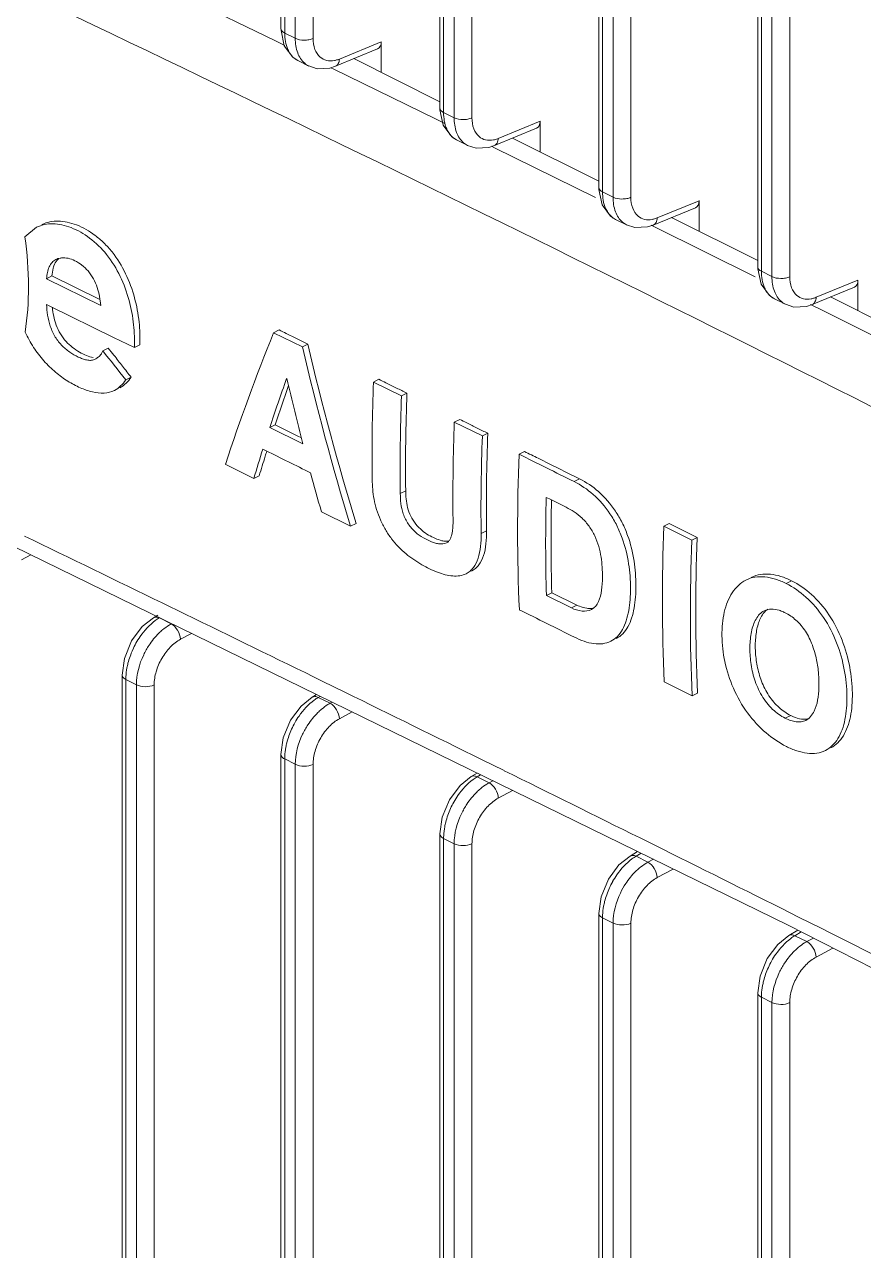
# Model space of a CAD drawing. Header units: millimetres. Extents: x 1177 to 4296, y 93 to 2298.
# Drawn here: x 3688.11 to 3720.97, y 1330.97 to 1378.99 of the extents above; entities that cross this region are included whole.
import ezdxf

# ---------------------------------------------------------------- set-up
doc = ezdxf.new("R2010")
doc.units = ezdxf.units.MM
doc.header["$LTSCALE"] = 0.1
doc.layers.get('0').update_dxf_attribs({"lineweight": 13})

msp = doc.modelspace()

# ---------------------------------------------------------------- linework, layer by layer
at = {"lineweight": 9}
for p, q in [((3698.155, 1378.829), (3698.155, 1462.133)), ((3698.302, 1378.652), (3698.302, 1461.957)), ((3698.714, 1461.75), (3698.714, 1378.446)), ((3699.412, 1461.746), (3699.412, 1378.442)), ((3704.378, 1375.718), (3704.378, 1459.022)), ((3704.524, 1375.541), (3704.524, 1458.845)), ((3704.937, 1458.639), (3704.937, 1375.335)), ((3705.635, 1458.635), (3705.635, 1375.33)), ((3710.601, 1372.607), (3710.601, 1455.911)), ((3710.747, 1372.43), (3710.747, 1455.734)), ((3711.159, 1455.528), (3711.159, 1372.224)), ((3711.857, 1455.523), (3711.857, 1372.219)), ((3716.823, 1369.495), (3716.823, 1452.8)), ((3716.97, 1369.319), (3716.97, 1452.623)), ((3717.382, 1452.417), (3717.382, 1369.112)), ((3718.08, 1452.412), (3718.08, 1369.108)), ((3694.013, 1380.248), (3697.944, 1378.344)), ((3698.155, 1378.829), (3698.157, 1378.749)), ((3698.157, 1378.749), (3698.286, 1378.15)), ((3698.302, 1378.652), (3698.714, 1378.446)), ((3697.944, 1378.344), (3698.305, 1378.168)), ((3698.286, 1378.15), (3698.618, 1377.701)), ((3700.443, 1377.634), (3702.082, 1378.309)), ((3702.082, 1378.309), (3702.082, 1377.109)), ((3698.618, 1377.701), (3698.813, 1377.575)), ((3700.29, 1377.353), (3701.94, 1378.033)), ((3701.005, 1377.648), (3704.378, 1375.961)), ((3698.812, 1377.576), (3699.244, 1377.359)), ((3699.24, 1377.362), (3699.244, 1377.359)), ((3699.24, 1377.362), (3699.573, 1377.255)), ((3700.105, 1377.293), (3700.231, 1377.232)), ((3700.231, 1377.232), (3704.2, 1375.292)), ((3704.378, 1375.718), (3704.38, 1375.638)), ((3704.2, 1375.292), (3704.546, 1375.123)), ((3704.38, 1375.638), (3704.508, 1375.039)), ((3704.524, 1375.541), (3704.937, 1375.335)), ((3704.508, 1375.039), (3704.841, 1374.59)), ((3706.512, 1374.242), (3708.162, 1374.921)), ((3706.666, 1374.523), (3708.305, 1375.198)), ((3708.305, 1375.198), (3708.305, 1373.998)), ((3704.841, 1374.59), (3705.035, 1374.464)), ((3705.034, 1374.464), (3705.467, 1374.248)), ((3707.228, 1374.536), (3710.601, 1372.85)), ((3705.462, 1374.25), (3705.467, 1374.248)), ((3705.462, 1374.25), (3705.796, 1374.144)), ((3706.395, 1374.215), (3706.52, 1374.154)), ((3706.52, 1374.154), (3710.473, 1372.206)), ((3710.601, 1372.607), (3710.602, 1372.527)), ((3710.602, 1372.527), (3710.731, 1371.928)), ((3710.747, 1372.43), (3711.159, 1372.224)), ((3710.731, 1371.928), (3711.063, 1371.479)), ((3712.889, 1371.411), (3714.527, 1372.086)), ((3714.527, 1372.086), (3714.527, 1370.887)), ((3711.063, 1371.479), (3711.258, 1371.353)), ((3712.735, 1371.13), (3714.385, 1371.81)), ((3713.45, 1371.425), (3716.823, 1369.739)), ((3688.127, 1370.669), (3688.583, 1371.043)), ((3711.257, 1371.353), (3711.689, 1371.137)), ((3711.685, 1371.139), (3711.689, 1371.137)), ((3711.685, 1371.139), (3712.018, 1371.033)), ((3712.658, 1371.124), (3712.782, 1371.063)), ((3712.782, 1371.063), (3716.718, 1369.106)), ((3716.823, 1369.495), (3716.825, 1369.415)), ((3689.188, 1369.136), (3688.976, 1369.03)), ((3688.976, 1369.03), (3691.106, 1367.983)), ((3689.188, 1369.136), (3691.066, 1368.213)), ((3716.825, 1369.415), (3716.953, 1368.816)), ((3716.97, 1369.319), (3717.382, 1369.112)), ((3716.953, 1368.816), (3717.286, 1368.367)), ((3718.957, 1368.019), (3720.608, 1368.699)), ((3719.111, 1368.3), (3720.75, 1368.975)), ((3720.75, 1368.975), (3720.75, 1367.775)), ((3689.103, 1367.958), (3688.974, 1368.021)), ((3717.286, 1368.367), (3717.48, 1368.241)), ((3717.479, 1368.242), (3717.912, 1368.026)), ((3717.908, 1368.028), (3717.912, 1368.026)), ((3717.908, 1368.028), (3718.241, 1367.921)), ((3719.673, 1368.314), (3723.046, 1366.627)), ((3691.596, 1366.732), (3689.103, 1367.958)), ((3718.895, 1368.02), (3719.018, 1367.958)), ((3719.018, 1367.958), (3719.267, 1367.833)), ((3719.267, 1367.833), (3722.938, 1365.992)), ((3692.413, 1366.33), (3691.596, 1366.732)), ((3698.08, 1367.021), (3697.868, 1366.915)), ((3697.868, 1366.915), (3698.998, 1366.357)), ((3691.39, 1366.313), (3691.178, 1366.207)), ((3692.625, 1366.436), (3692.413, 1366.33)), ((3699.21, 1366.463), (3698.998, 1366.357)), ((3692.287, 1365.176), (3692.075, 1365.07)), ((3698.389, 1365.114), (3698.376, 1365.121)), ((3701.987, 1365.089), (3701.775, 1364.983)), ((3701.775, 1364.983), (3702.876, 1364.438)), ((3703.088, 1364.544), (3702.876, 1364.438)), ((3697.928, 1363.308), (3697.715, 1363.202)), ((3697.928, 1363.308), (3698.793, 1362.88)), ((3705.155, 1363.52), (3704.943, 1363.414)), ((3704.943, 1363.414), (3706.042, 1362.869)), ((3697.715, 1363.202), (3699.013, 1362.56)), ((3698.793, 1362.88), (3698.953, 1362.801)), ((3706.254, 1362.975), (3706.042, 1362.869)), ((3697.573, 1362.288), (3697.444, 1362.352)), ((3707.69, 1362.262), (3707.478, 1362.155)), ((3697.093, 1361.208), (3695.976, 1361.759)), ((3697.305, 1361.314), (3697.093, 1361.208)), ((3709.844, 1361.19), (3709.632, 1361.084)), ((3703.039, 1360.727), (3702.827, 1360.621)), ((3708.669, 1360.402), (3708.541, 1360.466)), ((3709.325, 1360.076), (3708.669, 1360.402)), ((3700.882, 1359.337), (3699.739, 1359.902)), ((3685.466, 1359.626), (3718.013, 1343.71)), ((3701.094, 1359.443), (3700.882, 1359.337)), ((3713.36, 1359.439), (3713.148, 1359.333)), ((3713.36, 1359.439), (3714.455, 1358.892)), ((3706.204, 1359.157), (3705.992, 1359.051)), ((3713.148, 1359.333), (3714.243, 1358.786)), ((3714.455, 1358.892), (3714.243, 1358.786)), ((3688.36, 1358.211), (3687.998, 1358.017)), ((3718.145, 1357.199), (3717.933, 1357.093)), ((3708.76, 1356.73), (3708.548, 1356.624)), ((3708.548, 1356.624), (3709.528, 1356.137)), ((3708.76, 1356.73), (3709.74, 1356.243)), ((3693.501, 1356.331), (3694.4, 1355.894)), ((3709.74, 1356.243), (3709.528, 1356.137)), ((3693.157, 1355.75), (3692.723, 1355.403)), ((3693.157, 1355.75), (3693.329, 1355.852)), ((3693.393, 1355.743), (3693.858, 1355.51)), ((3692.723, 1355.403), (3692.308, 1354.844)), ((3694.649, 1355.135), (3694.221, 1354.906)), ((3692.308, 1354.844), (3692.024, 1354.156)), ((3692.024, 1354.156), (3691.933, 1353.506)), ((3691.933, 1283.791), (3691.933, 1353.507)), ((3692.079, 1283.614), (3692.079, 1353.33)), ((3692.079, 1353.33), (3692.492, 1353.124)), ((3699.767, 1353.27), (3700.662, 1352.831)), ((3714.255, 1352.692), (3713.16, 1353.239)), ((3692.492, 1353.124), (3692.492, 1283.408)), ((3693.189, 1353.119), (3693.189, 1283.403)), ((3699.379, 1352.638), (3699.551, 1352.74)), ((3699.616, 1352.631), (3699.685, 1352.672)), ((3714.467, 1352.798), (3714.255, 1352.692)), ((3698.946, 1352.292), (3698.531, 1351.733)), ((3699.379, 1352.638), (3698.946, 1352.292)), ((3699.616, 1352.631), (3700.081, 1352.399)), ((3700.159, 1352.441), (3700.081, 1352.399)), ((3698.531, 1351.733), (3698.246, 1351.045)), ((3700.938, 1352.06), (3700.443, 1351.794)), ((3718.116, 1351.922), (3717.904, 1351.816)), ((3698.246, 1351.045), (3698.155, 1350.395)), ((3698.155, 1280.68), (3698.155, 1350.395)), ((3698.302, 1280.503), (3698.302, 1350.218)), ((3698.302, 1350.218), (3698.714, 1350.012)), ((3698.714, 1350.012), (3698.714, 1280.297)), ((3699.412, 1350.008), (3699.412, 1280.292)), ((3706.006, 1350.201), (3706.898, 1349.761)), ((3705.602, 1349.527), (3705.169, 1349.18)), ((3705.602, 1349.527), (3705.835, 1349.665)), ((3705.838, 1349.52), (3705.971, 1349.599)), ((3705.838, 1349.52), (3706.303, 1349.288)), ((3706.448, 1349.365), (3706.303, 1349.288)), ((3705.169, 1349.18), (3704.753, 1348.622)), ((3707.227, 1348.984), (3706.666, 1348.683)), ((3704.753, 1348.622), (3704.469, 1347.933)), ((3704.469, 1347.933), (3704.378, 1347.284)), ((3704.378, 1277.568), (3704.378, 1347.284)), ((3704.524, 1277.392), (3704.524, 1347.107)), ((3704.524, 1347.107), (3704.937, 1346.901)), ((3704.937, 1346.901), (3704.937, 1277.185)), ((3705.635, 1346.896), (3705.635, 1277.181)), ((3712.219, 1347.124), (3713.106, 1346.682)), ((3711.824, 1346.416), (3711.391, 1346.069)), ((3711.824, 1346.416), (3712.12, 1346.591)), ((3712.061, 1346.409), (3712.256, 1346.525)), ((3711.391, 1346.069), (3710.976, 1345.511)), ((3712.061, 1346.409), (3712.526, 1346.176)), ((3712.737, 1346.29), (3712.526, 1346.176)), ((3710.976, 1345.511), (3710.691, 1344.822)), ((3713.516, 1345.909), (3712.889, 1345.572)), ((3710.691, 1344.822), (3710.601, 1344.172)), ((3710.601, 1274.457), (3710.601, 1344.173)), ((3718.427, 1344.027), (3719.304, 1343.588)), ((3710.747, 1274.28), (3710.747, 1343.996)), ((3710.747, 1343.996), (3711.159, 1343.79)), ((3711.159, 1343.79), (3711.159, 1274.074)), ((3711.857, 1343.785), (3711.857, 1274.07)), ((3718.013, 1343.71), (3749.855, 1327.433)), ((3718.047, 1343.304), (3717.614, 1342.958)), ((3718.047, 1343.304), (3718.398, 1343.513)), ((3718.283, 1343.298), (3718.531, 1343.445)), ((3718.283, 1343.298), (3718.748, 1343.065)), ((3719.004, 1343.203), (3718.748, 1343.065)), ((3717.614, 1342.958), (3717.198, 1342.399)), ((3719.767, 1342.813), (3719.111, 1342.461)), ((3717.198, 1342.399), (3716.914, 1341.711)), ((3716.914, 1341.711), (3716.823, 1341.061)), ((3716.823, 1271.346), (3716.823, 1341.061)), ((3716.97, 1271.169), (3716.97, 1340.885)), ((3716.97, 1340.885), (3717.382, 1340.679)), ((3717.382, 1340.679), (3717.382, 1270.963)), ((3718.08, 1340.674), (3718.08, 1270.958))]:
    msp.add_line(p, q, dxfattribs=at)
for points in [[(3699.573, 1377.255), (3700.068, 1377.28), (3700.29, 1377.353)], [(3705.796, 1374.144), (3706.29, 1374.169), (3706.512, 1374.242)], [(3712.018, 1371.033), (3712.513, 1371.058), (3712.735, 1371.13)], [(3718.241, 1367.921), (3718.735, 1367.946), (3718.957, 1368.019)]]:
    msp.add_lwpolyline(points, dxfattribs=at)
for centre, radius, start, end in [((2982.284, -104.478), 1643.962, 63.124876, 64.846477), ((3699.137, 1378.226), 0.727, 235.4868, 243.4173), ((3699.6, 1378.069), 0.794, 229.521, 243.0022), ((3705.36, 1375.115), 0.727, 235.4868, 243.4173), ((3705.823, 1374.958), 0.794, 229.521, 243.0022), ((3711.582, 1372.004), 0.727, 235.4868, 243.4173), ((3712.046, 1371.847), 0.794, 229.521, 243.0022), ((3717.805, 1368.892), 0.727, 235.4868, 243.4173), ((3718.268, 1368.735), 0.794, 229.521, 243.0022), ((3777.597, 1334.741), 85.976, 158.02424, 161.68474), ((3952.506, 1571.376), 332.245, 218.13547, 218.38522), ((3800.776, 1389.917), 104.47, 193.03372, 197.02097), ((3800.988, 1390.023), 104.469, 193.03371, 197.02098), ((3779.318, 1336.208), 85.951, 160.3435, 161.69646), ((3779.093, 1336.464), 85.489, 160.61126, 161.69927), ((3798.838, 1388.299), 103.089, 192.99687, 194.45802), ((3781.608, 1362.061), 79.886, 177.90352, 180.64165), ((3782.857, 1361.506), 80.035, 177.90045, 180.63363), ((3782.326, 1361.622), 79.292, 177.88765, 180.64643), ((3783.192, 1360.491), 78.304, 177.86086, 180.65469), ((3784.595, 1359.936), 78.608, 177.8619, 180.64503), ((3784.06, 1360.052), 77.861, 177.84855, 180.65838), ((3772.993, 1338.49), 79.228, 162.47145, 163.33635), ((3773.725, 1338.432), 79.772, 162.60951, 162.75934), ((3772.613, 1338.776), 78.609, 162.75876, 163.33878), ((3782.92, 1359.255), 75.498, 177.79804, 182.42392), ((3792.921, 1386.519), 96.91, 195.00666, 195.94179), ((3785.118, 1358.693), 76.598, 178.67343, 181.54742), ((3784.175, 1358.794), 75.443, 178.80997, 181.56787), ((2510.334, -1073.217), 2702.33, 64.034351, 64.161365), ((3787.087, 1356.432), 73.996, 177.75334, 182.47311), ((3789.611, 1355.888), 75.424, 177.79827, 182.42865), ((3788.241, 1355.991), 73.843, 177.74867, 182.47824), ((2535.565, -1021.406), 2644.703, 63.883278, 64.012693), ((3695.381, 1353.13), 3.325, 150.8427, 155.6758), ((2560.353, -970.847), 2588.394, 63.729365, 63.861212), ((3701.603, 1350.019), 3.325, 150.8427, 155.6758), ((2584.71, -921.5), 2533.363, 63.572578, 63.706887), ((3707.826, 1346.907), 3.325, 150.8427, 155.6758), ((2608.641, -873.35), 2479.594, 63.412261, 63.549682), ((3714.048, 1343.796), 3.325, 150.8427, 155.6758), ((2614.871, -860.871), 2465.647, 63.249336, 63.389138), ((3720.271, 1340.685), 3.325, 150.8427, 155.6758)]:
    msp.add_arc(centre, radius, start, end, dxfattribs=at)
for centre in [(3701.729, 1378.486), (3707.951, 1375.375), (3714.174, 1372.264), (3720.396, 1369.152)]:
    msp.add_ellipse(centre, major_axis=(-0.224, 0.448), ratio=0.611425, start_param=-3.185781, end_param=-2.255396, dxfattribs=at)
for points, knots in [([(3698.155, 1378.829), (3698.155, 1378.795), (3698.193, 1378.716), (3698.262, 1378.672), (3698.302, 1378.652)], [0, 0, 0, 0, 0.433638, 1, 1, 1, 1]), ([(3698.516, 1377.838), (3698.481, 1377.891), (3698.344, 1378.141), (3698.302, 1378.433), (3698.302, 1378.652)], [0, 0, 0, 0, 0.224494, 1, 1, 1, 1]), ([(3698.714, 1378.446), (3698.82, 1378.394), (3699.008, 1378.364), (3699.244, 1378.382), (3699.362, 1378.415), (3699.412, 1378.442)], [0, 0, 0, 0, 0.496425, 0.761892, 1, 1, 1, 1]), ([(3698.714, 1378.446), (3698.714, 1378.252), (3698.761, 1377.89), (3698.961, 1377.571), (3699.085, 1377.465)], [0, 0, 0, 0, 0.543008, 1, 1, 1, 1]), ([(3699.412, 1378.442), (3699.412, 1378.296), (3699.448, 1378.024), (3699.598, 1377.785), (3699.692, 1377.705)], [0, 0, 0, 0, 0.542318, 1, 1, 1, 1]), ([(3698.725, 1377.627), (3698.705, 1377.641), (3698.626, 1377.701), (3698.559, 1377.776), (3698.516, 1377.838)], [0, 0, 0, 0, 0.243632, 1, 1, 1, 1]), ([(3699.692, 1377.705), (3699.764, 1377.644), (3699.947, 1377.552), (3700.149, 1377.556), (3700.249, 1377.575)], [0, 0, 0, 0, 0.482954, 1, 1, 1, 1]), ([(3700.249, 1377.575), (3700.265, 1377.578), (3700.331, 1377.593), (3700.396, 1377.614), (3700.443, 1377.634)], [0, 0, 0, 0, 0.242184, 1, 1, 1, 1]), ([(3700.443, 1377.634), (3700.441, 1377.572), (3700.42, 1377.459), (3700.336, 1377.372), (3700.29, 1377.353)], [0, 0, 0, 0, 0.552524, 1, 1, 1, 1]), ([(3704.378, 1375.718), (3704.378, 1375.684), (3704.415, 1375.605), (3704.484, 1375.561), (3704.524, 1375.541)], [0, 0, 0, 0, 0.433638, 1, 1, 1, 1]), ([(3704.739, 1374.727), (3704.703, 1374.78), (3704.567, 1375.03), (3704.524, 1375.322), (3704.524, 1375.541)], [0, 0, 0, 0, 0.224494, 1, 1, 1, 1]), ([(3704.937, 1375.335), (3705.043, 1375.282), (3705.23, 1375.253), (3705.467, 1375.271), (3705.585, 1375.304), (3705.635, 1375.33)], [0, 0, 0, 0, 0.496425, 0.761892, 1, 1, 1, 1]), ([(3704.937, 1375.335), (3704.937, 1375.141), (3704.984, 1374.778), (3705.183, 1374.46), (3705.307, 1374.354)], [0, 0, 0, 0, 0.543008, 1, 1, 1, 1]), ([(3705.635, 1375.33), (3705.635, 1375.185), (3705.67, 1374.912), (3705.821, 1374.673), (3705.914, 1374.594)], [0, 0, 0, 0, 0.542318, 1, 1, 1, 1]), ([(3704.947, 1374.516), (3704.927, 1374.529), (3704.848, 1374.59), (3704.782, 1374.665), (3704.739, 1374.727)], [0, 0, 0, 0, 0.243632, 1, 1, 1, 1]), ([(3705.914, 1374.594), (3705.986, 1374.532), (3706.169, 1374.441), (3706.372, 1374.445), (3706.471, 1374.464)], [0, 0, 0, 0, 0.482954, 1, 1, 1, 1]), ([(3706.471, 1374.464), (3706.488, 1374.467), (3706.554, 1374.481), (3706.618, 1374.503), (3706.666, 1374.523)], [0, 0, 0, 0, 0.242184, 1, 1, 1, 1]), ([(3706.666, 1374.523), (3706.663, 1374.461), (3706.642, 1374.348), (3706.558, 1374.26), (3706.512, 1374.242)], [0, 0, 0, 0, 0.552524, 1, 1, 1, 1]), ([(3710.601, 1372.607), (3710.601, 1372.572), (3710.638, 1372.494), (3710.707, 1372.45), (3710.747, 1372.43)], [0, 0, 0, 0, 0.433638, 1, 1, 1, 1]), ([(3710.962, 1371.616), (3710.926, 1371.668), (3710.789, 1371.918), (3710.747, 1372.21), (3710.747, 1372.43)], [0, 0, 0, 0, 0.224494, 1, 1, 1, 1]), ([(3711.159, 1372.224), (3711.265, 1372.171), (3711.453, 1372.141), (3711.689, 1372.16), (3711.807, 1372.192), (3711.857, 1372.219)], [0, 0, 0, 0, 0.496425, 0.761892, 1, 1, 1, 1]), ([(3711.159, 1372.224), (3711.159, 1372.029), (3711.206, 1371.667), (3711.406, 1371.349), (3711.53, 1371.243)], [0, 0, 0, 0, 0.543008, 1, 1, 1, 1]), ([(3711.857, 1372.219), (3711.857, 1372.073), (3711.893, 1371.801), (3712.043, 1371.562), (3712.137, 1371.482)], [0, 0, 0, 0, 0.542318, 1, 1, 1, 1]), ([(3711.17, 1371.404), (3711.15, 1371.418), (3711.071, 1371.478), (3711.004, 1371.554), (3710.962, 1371.616)], [0, 0, 0, 0, 0.243632, 1, 1, 1, 1]), ([(3712.137, 1371.482), (3712.209, 1371.421), (3712.392, 1371.329), (3712.595, 1371.333), (3712.694, 1371.352)], [0, 0, 0, 0, 0.482954, 1, 1, 1, 1]), ([(3712.694, 1371.352), (3712.71, 1371.355), (3712.776, 1371.37), (3712.841, 1371.392), (3712.889, 1371.411)], [0, 0, 0, 0, 0.242184, 1, 1, 1, 1]), ([(3712.889, 1371.411), (3712.886, 1371.35), (3712.865, 1371.237), (3712.781, 1371.149), (3712.735, 1371.13)], [0, 0, 0, 0, 0.552524, 1, 1, 1, 1]), ([(3688.583, 1371.043), (3688.679, 1371.092), (3688.89, 1371.165), (3689.23, 1371.195), (3689.586, 1371.148), (3690.085, 1370.992), (3690.711, 1370.632), (3691.374, 1369.978), (3691.89, 1369.132), (3692.231, 1368.194), (3692.407, 1367.25), (3692.427, 1366.628), (3692.413, 1366.33)], [0, 0, 0, 0, 0.046221, 0.09398, 0.144501, 0.198376, 0.316245, 0.448751, 0.591711, 0.735423, 0.872653, 1, 1, 1, 1]), ([(3688.795, 1371.15), (3688.892, 1371.198), (3689.102, 1371.271), (3689.442, 1371.301), (3689.798, 1371.254), (3690.297, 1371.098), (3690.784, 1370.817), (3691.231, 1370.435), (3691.665, 1369.954), (3692.102, 1369.238), (3692.443, 1368.3), (3692.62, 1367.356), (3692.639, 1366.734), (3692.625, 1366.436)], [0, 0, 0, 0, 0.04622, 0.093973, 0.144493, 0.198327, 0.316251, 0.380819, 0.448998, 0.591949, 0.73562, 0.87275, 1, 1, 1, 1]), ([(3688.135, 1366.937), (3688.229, 1367.524), (3688.311, 1368.775), (3688.216, 1370.023), (3688.127, 1370.669)], [0, 0, 0, 0, 0.47727, 1, 1, 1, 1]), ([(3689.344, 1369.783), (3689.287, 1369.754), (3689.179, 1369.67), (3689.069, 1369.489), (3688.999, 1369.271), (3688.98, 1369.112), (3688.976, 1369.03)], [0, 0, 0, 0, 0.219056, 0.456114, 0.716761, 1, 1, 1, 1]), ([(3689.266, 1369.534), (3689.254, 1369.504), (3689.213, 1369.375), (3689.194, 1369.239), (3689.188, 1369.136)], [0, 0, 0, 0, 0.237481, 1, 1, 1, 1]), ([(3689.445, 1369.813), (3689.425, 1369.795), (3689.348, 1369.715), (3689.295, 1369.614), (3689.266, 1369.534)], [0, 0, 0, 0, 0.23692, 1, 1, 1, 1]), ([(3689.561, 1369.843), (3689.542, 1369.841), (3689.467, 1369.83), (3689.394, 1369.808), (3689.344, 1369.783)], [0, 0, 0, 0, 0.255121, 1, 1, 1, 1]), ([(3691.106, 1367.983), (3691.091, 1368.099), (3691.054, 1368.336), (3690.968, 1368.69), (3690.825, 1369.034), (3690.615, 1369.333), (3690.364, 1369.569), (3690.098, 1369.739), (3689.828, 1369.839), (3689.646, 1369.851), (3689.561, 1369.843)], [0, 0, 0, 0, 0.132505, 0.269981, 0.410839, 0.549667, 0.678868, 0.797224, 0.903706, 1, 1, 1, 1]), ([(3716.823, 1369.496), (3716.823, 1369.461), (3716.86, 1369.383), (3716.929, 1369.339), (3716.97, 1369.319)], [0, 0, 0, 0, 0.433638, 1, 1, 1, 1]), ([(3717.184, 1368.505), (3717.148, 1368.557), (3717.012, 1368.807), (3716.97, 1369.099), (3716.97, 1369.319)], [0, 0, 0, 0, 0.224494, 1, 1, 1, 1]), ([(3717.382, 1369.112), (3717.488, 1369.06), (3717.675, 1369.03), (3717.912, 1369.049), (3718.03, 1369.081), (3718.08, 1369.108)], [0, 0, 0, 0, 0.496425, 0.761892, 1, 1, 1, 1]), ([(3717.382, 1369.112), (3717.382, 1368.918), (3717.429, 1368.556), (3717.628, 1368.237), (3717.753, 1368.131)], [0, 0, 0, 0, 0.543008, 1, 1, 1, 1]), ([(3718.08, 1369.108), (3718.08, 1368.962), (3718.115, 1368.69), (3718.266, 1368.451), (3718.359, 1368.371)], [0, 0, 0, 0, 0.542318, 1, 1, 1, 1]), ([(3717.393, 1368.293), (3717.373, 1368.307), (3717.294, 1368.367), (3717.227, 1368.443), (3717.184, 1368.505)], [0, 0, 0, 0, 0.243632, 1, 1, 1, 1]), ([(3688.974, 1368.021), (3688.98, 1367.881), (3689.008, 1367.591), (3689.111, 1367.157), (3689.298, 1366.737), (3689.583, 1366.389), (3689.86, 1366.162), (3690.087, 1366.023), (3690.255, 1365.942), (3690.42, 1365.876), (3690.581, 1365.833), (3690.738, 1365.827), (3690.834, 1365.857), (3690.877, 1365.879)], [0, 0, 0, 0, 0.130916, 0.269111, 0.413166, 0.553672, 0.683107, 0.743477, 0.801043, 0.856205, 0.908042, 0.955592, 1, 1, 1, 1]), ([(3718.359, 1368.371), (3718.431, 1368.31), (3718.614, 1368.218), (3718.817, 1368.222), (3718.917, 1368.241)], [0, 0, 0, 0, 0.482954, 1, 1, 1, 1]), ([(3718.917, 1368.241), (3718.933, 1368.244), (3718.999, 1368.259), (3719.064, 1368.28), (3719.111, 1368.3)], [0, 0, 0, 0, 0.242184, 1, 1, 1, 1]), ([(3719.111, 1368.3), (3719.108, 1368.239), (3719.087, 1368.125), (3719.003, 1368.038), (3718.957, 1368.019)], [0, 0, 0, 0, 0.552524, 1, 1, 1, 1]), ([(3689.202, 1367.909), (3689.214, 1367.792), (3689.25, 1367.555), (3689.349, 1367.202), (3689.507, 1366.862), (3689.796, 1366.484), (3690.153, 1366.199), (3690.527, 1366.017), (3690.712, 1365.956), (3690.804, 1365.943)], [0, 0, 0, 0, 0.129287, 0.264359, 0.403566, 0.540267, 0.787499, 0.898261, 1, 1, 1, 1]), ([(3691.633, 1364.655), (3691.509, 1364.593), (3691.216, 1364.521), (3690.754, 1364.581), (3690.277, 1364.754), (3689.789, 1365.013), (3689.307, 1365.364), (3688.854, 1365.808), (3688.451, 1366.336), (3688.231, 1366.731), (3688.135, 1366.937)], [0, 0, 0, 0, 0.092246, 0.193674, 0.30617, 0.428171, 0.559747, 0.700792, 0.848959, 1, 1, 1, 1]), ([(3698.08, 1367.021), (3698.174, 1366.974), (3698.41, 1366.86), (3698.785, 1366.67), (3699.068, 1366.533), (3699.21, 1366.463)], [0, 0, 0, 0, 0.250578, 0.624464, 1, 1, 1, 1]), ([(3691.11, 1366.071), (3691.118, 1366.081), (3691.146, 1366.123), (3691.167, 1366.17), (3691.178, 1366.207)], [0, 0, 0, 0, 0.238609, 1, 1, 1, 1]), ([(3691.39, 1366.313), (3691.465, 1366.218), (3691.598, 1366.055), (3691.784, 1365.817), (3692, 1365.527), (3692.174, 1365.318), (3692.287, 1365.176)], [0, 0, 0, 0, 0.250334, 0.437613, 0.624535, 1, 1, 1, 1]), ([(3690.877, 1365.879), (3690.922, 1365.901), (3691.004, 1365.961), (3691.08, 1366.03), (3691.11, 1366.071)], [0, 0, 0, 0, 0.493363, 1, 1, 1, 1]), ([(3692.287, 1365.176), (3692.23, 1365.088), (3692.102, 1364.927), (3691.934, 1364.806), (3691.845, 1364.761)], [0, 0, 0, 0, 0.511606, 1, 1, 1, 1]), ([(3692.075, 1365.07), (3692.018, 1364.982), (3691.89, 1364.821), (3691.722, 1364.7), (3691.633, 1364.655)], [0, 0, 0, 0, 0.511845, 1, 1, 1, 1]), ([(3701.987, 1365.089), (3702.079, 1365.044), (3702.309, 1364.932), (3702.675, 1364.747), (3702.951, 1364.612), (3703.088, 1364.544)], [0, 0, 0, 0, 0.250456, 0.624578, 1, 1, 1, 1]), ([(3705.155, 1363.52), (3705.246, 1363.474), (3705.476, 1363.362), (3705.841, 1363.178), (3706.116, 1363.043), (3706.254, 1362.975)], [0, 0, 0, 0, 0.250356, 0.624671, 1, 1, 1, 1]), ([(3707.69, 1362.262), (3707.869, 1362.172), (3708.319, 1361.951), (3709.035, 1361.59), (3709.575, 1361.324), (3709.844, 1361.19)], [0, 0, 0, 0, 0.250262, 0.62476, 1, 1, 1, 1]), ([(3705.407, 1357.475), (3705.33, 1357.436), (3705.154, 1357.384), (3704.874, 1357.379), (3704.58, 1357.432), (3704.278, 1357.53), (3703.971, 1357.664), (3703.549, 1357.886), (3703.019, 1358.249), (3702.55, 1358.731), (3702.235, 1359.199), (3701.979, 1359.708), (3701.776, 1360.368), (3701.73, 1360.907), (3701.727, 1361.166)], [0, 0, 0, 0, 0.044342, 0.091355, 0.141925, 0.195856, 0.252732, 0.312068, 0.438837, 0.578302, 0.651706, 0.725598, 0.868108, 1, 1, 1, 1]), ([(3709.632, 1361.084), (3709.9, 1360.951), (3710.434, 1360.591), (3710.968, 1359.966), (3711.316, 1359.367), (3711.591, 1358.72), (3711.795, 1357.893), (3711.861, 1356.931), (3711.816, 1356.179), (3711.689, 1355.64), (3711.546, 1355.295), (3711.347, 1355.01), (3711.166, 1354.877), (3711.071, 1354.83)], [0, 0, 0, 0, 0.123269, 0.261371, 0.334355, 0.407799, 0.550079, 0.68237, 0.803496, 0.858711, 0.909586, 0.956198, 1, 1, 1, 1]), ([(3709.844, 1361.19), (3710.112, 1361.057), (3710.646, 1360.697), (3711.18, 1360.073), (3711.528, 1359.473), (3711.803, 1358.826), (3712.007, 1357.999), (3712.073, 1357.038), (3712.028, 1356.285), (3711.901, 1355.746), (3711.759, 1355.401), (3711.558, 1355.117), (3711.378, 1354.983), (3711.283, 1354.935)], [0, 0, 0, 0, 0.123267, 0.261406, 0.334378, 0.407839, 0.550129, 0.682362, 0.803432, 0.858684, 0.909556, 0.956184, 1, 1, 1, 1]), ([(3702.827, 1360.621), (3702.829, 1360.49), (3702.843, 1360.22), (3702.915, 1359.88), (3703.025, 1359.614), (3703.172, 1359.364), (3703.399, 1359.1), (3703.719, 1358.878), (3703.988, 1358.744), (3704.201, 1358.672), (3704.394, 1358.631), (3704.549, 1358.637), (3704.631, 1358.679)], [0, 0, 0, 0, 0.130275, 0.269446, 0.342673, 0.416539, 0.557932, 0.685369, 0.801965, 0.856513, 0.907994, 1, 1, 1, 1]), ([(3703.04, 1360.727), (3703.041, 1360.619), (3703.051, 1360.398), (3703.106, 1360.058), (3703.228, 1359.72), (3703.423, 1359.416), (3703.664, 1359.169), (3703.927, 1358.986), (3704.192, 1358.856), (3704.37, 1358.791), (3704.458, 1358.769)], [0, 0, 0, 0, 0.123364, 0.253398, 0.391478, 0.531264, 0.66346, 0.784305, 0.895922, 1, 1, 1, 1]), ([(3710.743, 1357.332), (3710.743, 1357.597), (3710.721, 1358.006), (3710.608, 1358.551), (3710.457, 1358.962), (3710.233, 1359.337), (3709.96, 1359.656), (3709.652, 1359.899), (3709.433, 1360.022), (3709.325, 1360.076)], [0, 0, 0, 0, 0.243245, 0.373042, 0.507721, 0.642345, 0.770766, 0.889493, 1, 1, 1, 1]), ([(3704.877, 1359.198), (3704.88, 1359.23), (3704.892, 1359.363), (3704.894, 1359.496), (3704.893, 1359.596)], [0, 0, 0, 0, 0.243052, 1, 1, 1, 1]), ([(3704.631, 1358.679), (3704.67, 1358.698), (3704.733, 1358.75), (3704.793, 1358.851), (3704.847, 1358.997), (3704.867, 1359.116), (3704.877, 1359.198)], [0, 0, 0, 0, 0.218072, 0.394915, 0.585421, 1, 1, 1, 1]), ([(3705.992, 1359.051), (3705.994, 1358.88), (3705.984, 1358.553), (3705.899, 1358.094), (3705.744, 1357.765), (3705.566, 1357.572), (3705.462, 1357.502), (3705.407, 1357.475)], [0, 0, 0, 0, 0.290739, 0.555714, 0.789297, 0.896437, 1, 1, 1, 1]), ([(3706.204, 1359.157), (3706.206, 1358.986), (3706.196, 1358.658), (3706.112, 1358.199), (3705.956, 1357.872), (3705.778, 1357.678), (3705.674, 1357.608), (3705.62, 1357.581)], [0, 0, 0, 0, 0.290906, 0.556133, 0.789353, 0.89639, 1, 1, 1, 1]), ([(3704.458, 1358.769), (3704.481, 1358.764), (3704.567, 1358.746), (3704.657, 1358.739), (3704.722, 1358.748)], [0, 0, 0, 0, 0.262857, 1, 1, 1, 1]), ([(3716.574, 1357.33), (3716.685, 1357.386), (3716.932, 1357.464), (3717.331, 1357.471), (3717.743, 1357.379), (3718.011, 1357.266), (3718.145, 1357.199)], [0, 0, 0, 0, 0.228816, 0.467961, 0.724526, 1, 1, 1, 1]), ([(3710.589, 1356.385), (3710.652, 1356.523), (3710.727, 1356.841), (3710.744, 1357.162), (3710.743, 1357.332)], [0, 0, 0, 0, 0.47205, 1, 1, 1, 1]), ([(3717.945, 1350.709), (3717.662, 1350.851), (3717.097, 1351.232), (3716.385, 1352.011), (3715.839, 1352.97), (3715.504, 1354.001), (3715.408, 1354.865), (3715.434, 1355.515), (3715.504, 1355.964), (3715.628, 1356.374), (3715.81, 1356.733), (3716.051, 1357.028), (3716.255, 1357.171), (3716.362, 1357.224)], [0, 0, 0, 0, 0.122915, 0.260851, 0.405686, 0.546884, 0.678366, 0.740018, 0.798614, 0.853748, 0.905305, 0.953695, 1, 1, 1, 1]), ([(3716.362, 1357.224), (3716.473, 1357.28), (3716.72, 1357.358), (3717.119, 1357.365), (3717.531, 1357.273), (3717.799, 1357.16), (3717.933, 1357.093)], [0, 0, 0, 0, 0.228822, 0.467969, 0.724419, 1, 1, 1, 1]), ([(3717.933, 1357.093), (3718.215, 1356.952), (3718.771, 1356.568), (3719.449, 1355.765), (3719.946, 1354.784), (3720.241, 1353.738), (3720.328, 1352.871), (3720.311, 1352.22), (3720.253, 1351.776), (3720.145, 1351.373), (3719.982, 1351.024), (3719.762, 1350.739), (3719.573, 1350.604), (3719.474, 1350.554)], [0, 0, 0, 0, 0.123383, 0.261537, 0.40772, 0.551297, 0.685216, 0.747598, 0.806239, 0.86056, 0.91043, 0.956411, 1, 1, 1, 1]), ([(3718.145, 1357.199), (3718.427, 1357.058), (3718.983, 1356.674), (3719.661, 1355.871), (3720.158, 1354.89), (3720.453, 1353.844), (3720.541, 1352.977), (3720.523, 1352.326), (3720.466, 1351.882), (3720.357, 1351.479), (3720.194, 1351.13), (3719.974, 1350.846), (3719.786, 1350.71), (3719.686, 1350.66)], [0, 0, 0, 0, 0.123367, 0.261497, 0.407672, 0.551283, 0.685194, 0.747617, 0.806227, 0.860546, 0.910438, 0.956422, 1, 1, 1, 1]), ([(3709.528, 1356.137), (3709.657, 1356.072), (3709.916, 1355.985), (3710.2, 1356.015), (3710.31, 1356.071)], [0, 0, 0, 0, 0.539346, 1, 1, 1, 1]), ([(3709.74, 1356.243), (3709.772, 1356.227), (3709.898, 1356.17), (3710.033, 1356.133), (3710.134, 1356.121)], [0, 0, 0, 0, 0.26529, 1, 1, 1, 1]), ([(3710.134, 1356.121), (3710.159, 1356.118), (3710.256, 1356.11), (3710.355, 1356.118), (3710.423, 1356.138)], [0, 0, 0, 0, 0.261614, 1, 1, 1, 1]), ([(3710.31, 1356.071), (3710.371, 1356.102), (3710.485, 1356.193), (3710.558, 1356.318), (3710.589, 1356.385)], [0, 0, 0, 0, 0.479859, 1, 1, 1, 1]), ([(3717.08, 1356.022), (3717.013, 1355.989), (3716.888, 1355.894), (3716.747, 1355.698), (3716.645, 1355.463), (3716.549, 1355.105), (3716.504, 1354.61), (3716.538, 1353.982), (3716.68, 1353.327), (3716.955, 1352.691), (3717.366, 1352.158), (3717.724, 1351.906), (3717.904, 1351.816)], [0, 0, 0, 0, 0.046051, 0.094828, 0.147243, 0.203069, 0.323032, 0.452102, 0.589931, 0.73454, 0.875631, 1, 1, 1, 1]), ([(3717.217, 1356.084), (3717.2, 1356.072), (3717.134, 1356.022), (3717.077, 1355.96), (3717.039, 1355.91)], [0, 0, 0, 0, 0.244993, 1, 1, 1, 1]), ([(3717.659, 1356.043), (3717.56, 1356.074), (3717.363, 1356.11), (3717.164, 1356.064), (3717.08, 1356.022)], [0, 0, 0, 0, 0.522924, 1, 1, 1, 1]), ([(3717.895, 1355.947), (3717.876, 1355.957), (3717.799, 1355.994), (3717.719, 1356.025), (3717.659, 1356.043)], [0, 0, 0, 0, 0.25677, 1, 1, 1, 1]), ([(3692.477, 1354.75), (3692.527, 1354.84), (3692.733, 1355.171), (3693.002, 1355.468), (3693.233, 1355.637)], [0, 0, 0, 0, 0.264322, 1, 1, 1, 1]), ([(3693.157, 1355.75), (3693.189, 1355.769), (3693.274, 1355.786), (3693.354, 1355.761), (3693.393, 1355.743)], [0, 0, 0, 0, 0.45944, 1, 1, 1, 1]), ([(3717.039, 1355.91), (3716.947, 1355.788), (3716.817, 1355.485), (3716.731, 1354.985), (3716.722, 1354.434), (3716.791, 1353.851), (3716.957, 1353.255), (3717.238, 1352.69), (3717.629, 1352.225), (3717.953, 1352.003), (3718.116, 1351.922)], [0, 0, 0, 0, 0.10101, 0.213679, 0.335212, 0.464515, 0.601507, 0.743243, 0.879452, 1, 1, 1, 1]), ([(3719.036, 1352.096), (3719.101, 1352.229), (3719.187, 1352.535), (3719.231, 1353.025), (3719.218, 1353.557), (3719.139, 1354.118), (3718.979, 1354.688), (3718.717, 1355.224), (3718.352, 1355.663), (3718.048, 1355.871), (3717.895, 1355.947)], [0, 0, 0, 0, 0.102675, 0.217137, 0.340303, 0.471079, 0.608553, 0.748713, 0.881728, 1, 1, 1, 1]), ([(3693.519, 1355.277), (3693.47, 1355.235), (3693.271, 1355.053), (3693.101, 1354.841), (3692.988, 1354.67)], [0, 0, 0, 0, 0.240639, 1, 1, 1, 1]), ([(3693.858, 1355.51), (3693.829, 1355.494), (3693.71, 1355.425), (3693.599, 1355.344), (3693.519, 1355.277)], [0, 0, 0, 0, 0.24092, 1, 1, 1, 1]), ([(3694.221, 1354.906), (3694.215, 1355.029), (3694.13, 1355.264), (3693.963, 1355.455), (3693.858, 1355.51)], [0, 0, 0, 0, 0.511053, 1, 1, 1, 1]), ([(3692.988, 1354.67), (3692.91, 1354.551), (3692.643, 1354.077), (3692.492, 1353.527), (3692.492, 1353.124)], [0, 0, 0, 0, 0.260717, 1, 1, 1, 1]), ([(3694.221, 1354.906), (3694.073, 1354.826), (3693.793, 1354.602), (3693.469, 1354.164), (3693.249, 1353.657), (3693.189, 1353.294), (3693.189, 1353.119)], [0, 0, 0, 0, 0.234324, 0.493124, 0.755655, 1, 1, 1, 1]), ([(3711.071, 1354.83), (3710.973, 1354.781), (3710.751, 1354.714), (3710.392, 1354.723), (3710.016, 1354.821), (3709.769, 1354.928), (3709.644, 1354.99)], [0, 0, 0, 0, 0.220828, 0.4577, 0.717876, 1, 1, 1, 1]), ([(3692.124, 1353.786), (3692.135, 1353.846), (3692.189, 1354.09), (3692.273, 1354.327), (3692.35, 1354.5)], [0, 0, 0, 0, 0.244225, 1, 1, 1, 1]), ([(3692.079, 1353.33), (3692.079, 1353.367), (3692.083, 1353.52), (3692.102, 1353.672), (3692.124, 1353.786)], [0, 0, 0, 0, 0.241689, 1, 1, 1, 1]), ([(3691.933, 1353.506), (3691.933, 1353.49), (3691.95, 1353.41), (3692.024, 1353.358), (3692.079, 1353.33)], [0, 0, 0, 0, 0.209565, 1, 1, 1, 1]), ([(3693.189, 1353.119), (3693.082, 1353.068), (3692.84, 1353.031), (3692.597, 1353.071), (3692.492, 1353.124)], [0, 0, 0, 0, 0.501917, 1, 1, 1, 1]), ([(3699.379, 1352.638), (3699.411, 1352.657), (3699.496, 1352.675), (3699.576, 1352.65), (3699.616, 1352.631)], [0, 0, 0, 0, 0.45944, 1, 1, 1, 1]), ([(3698.699, 1351.639), (3698.749, 1351.729), (3698.955, 1352.06), (3699.224, 1352.357), (3699.456, 1352.526)], [0, 0, 0, 0, 0.264322, 1, 1, 1, 1]), ([(3700.081, 1352.399), (3700.052, 1352.383), (3699.933, 1352.314), (3699.822, 1352.232), (3699.742, 1352.165)], [0, 0, 0, 0, 0.24092, 1, 1, 1, 1]), ([(3700.443, 1351.794), (3700.438, 1351.918), (3700.353, 1352.153), (3700.185, 1352.344), (3700.081, 1352.399)], [0, 0, 0, 0, 0.511053, 1, 1, 1, 1]), ([(3699.742, 1352.165), (3699.692, 1352.124), (3699.493, 1351.942), (3699.323, 1351.73), (3699.211, 1351.559)], [0, 0, 0, 0, 0.240639, 1, 1, 1, 1]), ([(3700.443, 1351.794), (3700.296, 1351.715), (3700.016, 1351.491), (3699.691, 1351.053), (3699.472, 1350.546), (3699.412, 1350.183), (3699.412, 1350.008)], [0, 0, 0, 0, 0.234324, 0.493124, 0.755655, 1, 1, 1, 1]), ([(3717.904, 1351.816), (3717.974, 1351.78), (3718.113, 1351.721), (3718.324, 1351.668), (3718.527, 1351.666), (3718.652, 1351.704), (3718.707, 1351.732)], [0, 0, 0, 0, 0.281483, 0.540643, 0.777667, 1, 1, 1, 1]), ([(3718.116, 1351.922), (3718.151, 1351.904), (3718.284, 1351.842), (3718.427, 1351.797), (3718.535, 1351.783)], [0, 0, 0, 0, 0.264775, 1, 1, 1, 1]), ([(3718.535, 1351.783), (3718.56, 1351.779), (3718.657, 1351.771), (3718.756, 1351.781), (3718.824, 1351.801)], [0, 0, 0, 0, 0.261942, 1, 1, 1, 1]), ([(3718.707, 1351.732), (3718.778, 1351.768), (3718.911, 1351.875), (3718.999, 1352.018), (3719.036, 1352.096)], [0, 0, 0, 0, 0.480854, 1, 1, 1, 1]), ([(3698.346, 1350.675), (3698.357, 1350.735), (3698.411, 1350.979), (3698.495, 1351.216), (3698.573, 1351.388)], [0, 0, 0, 0, 0.244225, 1, 1, 1, 1]), ([(3699.211, 1351.559), (3699.133, 1351.44), (3698.865, 1350.965), (3698.714, 1350.416), (3698.714, 1350.012)], [0, 0, 0, 0, 0.260717, 1, 1, 1, 1]), ([(3698.155, 1350.395), (3698.155, 1350.378), (3698.173, 1350.299), (3698.246, 1350.246), (3698.302, 1350.218)], [0, 0, 0, 0, 0.209565, 1, 1, 1, 1]), ([(3698.302, 1350.218), (3698.302, 1350.255), (3698.306, 1350.408), (3698.325, 1350.561), (3698.346, 1350.675)], [0, 0, 0, 0, 0.241689, 1, 1, 1, 1]), ([(3719.474, 1350.554), (3719.369, 1350.501), (3719.132, 1350.429), (3718.748, 1350.431), (3718.344, 1350.528), (3718.079, 1350.642), (3717.945, 1350.709)], [0, 0, 0, 0, 0.221535, 0.457982, 0.717134, 1, 1, 1, 1]), ([(3699.412, 1350.008), (3699.304, 1349.957), (3699.062, 1349.92), (3698.82, 1349.959), (3698.714, 1350.012)], [0, 0, 0, 0, 0.501917, 1, 1, 1, 1]), ([(3704.922, 1348.527), (3704.972, 1348.618), (3705.178, 1348.949), (3705.447, 1349.245), (3705.679, 1349.415)], [0, 0, 0, 0, 0.264322, 1, 1, 1, 1]), ([(3705.602, 1349.527), (3705.634, 1349.546), (3705.719, 1349.564), (3705.799, 1349.539), (3705.838, 1349.52)], [0, 0, 0, 0, 0.45944, 1, 1, 1, 1]), ([(3705.964, 1349.054), (3705.915, 1349.012), (3705.716, 1348.831), (3705.546, 1348.619), (3705.433, 1348.448)], [0, 0, 0, 0, 0.240639, 1, 1, 1, 1]), ([(3706.303, 1349.288), (3706.274, 1349.272), (3706.155, 1349.203), (3706.044, 1349.121), (3705.964, 1349.054)], [0, 0, 0, 0, 0.24092, 1, 1, 1, 1]), ([(3706.666, 1348.683), (3706.661, 1348.806), (3706.576, 1349.042), (3706.408, 1349.233), (3706.303, 1349.288)], [0, 0, 0, 0, 0.511053, 1, 1, 1, 1]), ([(3705.433, 1348.448), (3705.355, 1348.329), (3705.088, 1347.854), (3704.937, 1347.304), (3704.937, 1346.901)], [0, 0, 0, 0, 0.260717, 1, 1, 1, 1]), ([(3706.666, 1348.683), (3706.518, 1348.604), (3706.238, 1348.379), (3705.914, 1347.941), (3705.695, 1347.434), (3705.635, 1347.071), (3705.635, 1346.896)], [0, 0, 0, 0, 0.234324, 0.493124, 0.755655, 1, 1, 1, 1]), ([(3704.569, 1347.564), (3704.58, 1347.624), (3704.634, 1347.868), (3704.718, 1348.105), (3704.796, 1348.277)], [0, 0, 0, 0, 0.244225, 1, 1, 1, 1]), ([(3704.524, 1347.107), (3704.524, 1347.144), (3704.528, 1347.297), (3704.547, 1347.45), (3704.569, 1347.564)], [0, 0, 0, 0, 0.241689, 1, 1, 1, 1]), ([(3704.378, 1347.284), (3704.378, 1347.267), (3704.395, 1347.188), (3704.469, 1347.135), (3704.524, 1347.107)], [0, 0, 0, 0, 0.209565, 1, 1, 1, 1]), ([(3705.635, 1346.896), (3705.527, 1346.845), (3705.285, 1346.809), (3705.043, 1346.848), (3704.937, 1346.901)], [0, 0, 0, 0, 0.501917, 1, 1, 1, 1]), ([(3711.824, 1346.416), (3711.857, 1346.435), (3711.941, 1346.452), (3712.021, 1346.428), (3712.061, 1346.409)], [0, 0, 0, 0, 0.45944, 1, 1, 1, 1]), ([(3711.144, 1345.416), (3711.195, 1345.506), (3711.4, 1345.838), (3711.669, 1346.134), (3711.901, 1346.304)], [0, 0, 0, 0, 0.264322, 1, 1, 1, 1]), ([(3712.187, 1345.943), (3712.137, 1345.901), (3711.939, 1345.719), (3711.768, 1345.507), (3711.656, 1345.336)], [0, 0, 0, 0, 0.240639, 1, 1, 1, 1]), ([(3712.526, 1346.176), (3712.497, 1346.161), (3712.378, 1346.092), (3712.267, 1346.01), (3712.187, 1345.943)], [0, 0, 0, 0, 0.24092, 1, 1, 1, 1]), ([(3712.889, 1345.572), (3712.883, 1345.695), (3712.798, 1345.931), (3712.63, 1346.121), (3712.526, 1346.176)], [0, 0, 0, 0, 0.511053, 1, 1, 1, 1]), ([(3712.889, 1345.572), (3712.741, 1345.493), (3712.461, 1345.268), (3712.136, 1344.83), (3711.917, 1344.323), (3711.857, 1343.96), (3711.857, 1343.785)], [0, 0, 0, 0, 0.234324, 0.493124, 0.755655, 1, 1, 1, 1]), ([(3710.791, 1344.452), (3710.802, 1344.512), (3710.856, 1344.756), (3710.94, 1344.994), (3711.018, 1345.166)], [0, 0, 0, 0, 0.244225, 1, 1, 1, 1]), ([(3711.656, 1345.336), (3711.578, 1345.218), (3711.311, 1344.743), (3711.159, 1344.193), (3711.159, 1343.79)], [0, 0, 0, 0, 0.260717, 1, 1, 1, 1]), ([(3710.601, 1344.172), (3710.601, 1344.156), (3710.618, 1344.076), (3710.691, 1344.024), (3710.747, 1343.996)], [0, 0, 0, 0, 0.209565, 1, 1, 1, 1]), ([(3710.747, 1343.996), (3710.747, 1344.033), (3710.751, 1344.186), (3710.77, 1344.338), (3710.791, 1344.452)], [0, 0, 0, 0, 0.241689, 1, 1, 1, 1]), ([(3711.857, 1343.785), (3711.749, 1343.734), (3711.507, 1343.698), (3711.265, 1343.737), (3711.159, 1343.79)], [0, 0, 0, 0, 0.501917, 1, 1, 1, 1]), ([(3717.367, 1342.305), (3717.417, 1342.395), (3717.623, 1342.726), (3717.892, 1343.023), (3718.124, 1343.192)], [0, 0, 0, 0, 0.264322, 1, 1, 1, 1]), ([(3718.047, 1343.305), (3718.079, 1343.324), (3718.164, 1343.341), (3718.244, 1343.316), (3718.283, 1343.298)], [0, 0, 0, 0, 0.45944, 1, 1, 1, 1]), ([(3718.748, 1343.065), (3718.719, 1343.049), (3718.601, 1342.98), (3718.489, 1342.899), (3718.409, 1342.831)], [0, 0, 0, 0, 0.24092, 1, 1, 1, 1]), ([(3719.111, 1342.461), (3719.106, 1342.584), (3719.021, 1342.819), (3718.853, 1343.01), (3718.748, 1343.065)], [0, 0, 0, 0, 0.511053, 1, 1, 1, 1]), ([(3718.409, 1342.831), (3718.36, 1342.79), (3718.161, 1342.608), (3717.991, 1342.396), (3717.879, 1342.225)], [0, 0, 0, 0, 0.240639, 1, 1, 1, 1]), ([(3717.879, 1342.225), (3717.801, 1342.106), (3717.533, 1341.631), (3717.382, 1341.082), (3717.382, 1340.679)], [0, 0, 0, 0, 0.260717, 1, 1, 1, 1]), ([(3719.111, 1342.461), (3718.963, 1342.381), (3718.683, 1342.157), (3718.359, 1341.719), (3718.14, 1341.212), (3718.08, 1340.849), (3718.08, 1340.674)], [0, 0, 0, 0, 0.234324, 0.493124, 0.755655, 1, 1, 1, 1]), ([(3717.014, 1341.341), (3717.025, 1341.401), (3717.079, 1341.645), (3717.163, 1341.882), (3717.241, 1342.054)], [0, 0, 0, 0, 0.244225, 1, 1, 1, 1]), ([(3716.97, 1340.885), (3716.97, 1340.922), (3716.973, 1341.075), (3716.992, 1341.227), (3717.014, 1341.341)], [0, 0, 0, 0, 0.241689, 1, 1, 1, 1]), ([(3716.823, 1341.061), (3716.823, 1341.044), (3716.84, 1340.965), (3716.914, 1340.913), (3716.97, 1340.885)], [0, 0, 0, 0, 0.209565, 1, 1, 1, 1]), ([(3718.08, 1340.674), (3717.972, 1340.623), (3717.73, 1340.586), (3717.488, 1340.626), (3717.382, 1340.679)], [0, 0, 0, 0, 0.501917, 1, 1, 1, 1])]:
    msp.add_open_spline(points, degree=3, knots=knots, dxfattribs=at)
for points in [[(3699.317, 1361.426), (3698.735, 1361.714), (3698.154, 1362.001), (3697.573, 1362.288)], [(3707.478, 1362.155), (3708.196, 1361.799), (3708.914, 1361.441), (3709.632, 1361.084)], [(3709.644, 1354.99), (3708.926, 1355.348), (3708.208, 1355.705), (3707.489, 1356.062)], [(3693.233, 1355.637), (3693.285, 1355.675), (3693.338, 1355.71), (3693.393, 1355.743)], [(3699.456, 1352.526), (3699.507, 1352.564), (3699.561, 1352.599), (3699.616, 1352.631)], [(3705.679, 1349.415), (3705.73, 1349.453), (3705.783, 1349.488), (3705.838, 1349.52)], [(3711.901, 1346.304), (3711.953, 1346.341), (3712.006, 1346.377), (3712.061, 1346.409)], [(3718.124, 1343.192), (3718.175, 1343.23), (3718.228, 1343.265), (3718.283, 1343.298)]]:
    msp.add_open_spline(points, degree=3, dxfattribs=at)

doc.saveas('drawing.dxf')
